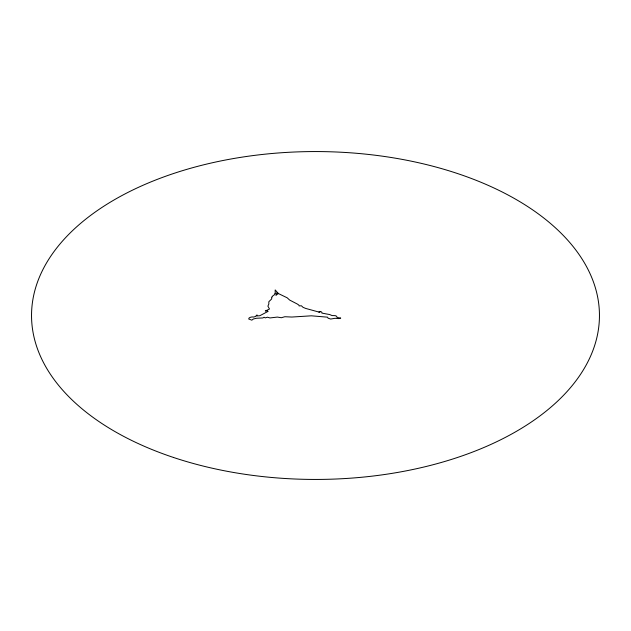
<?xml version="1.0" encoding="UTF-8"?>
<svg xmlns="http://www.w3.org/2000/svg" width="631" height="631" viewBox="0 0 631 631"><rect width="100%" height="100%" fill="white"/><g stroke="black" fill="none" stroke-linecap="round" stroke-linejoin="round"><path stroke-width="0.95" d="M318.805 312.029L319.933 312.329L319.641 311.611L320.903 311.572L321.944 312.424L321.897 313.102L329.776 314.577L332.032 315.571L335.258 315.642L336.717 316.312L336.851 317.227L338.989 317.874C342.728 317.669 339.659 318.939 337.593 318.505L335.061 318.292L330.691 319.057L328.057 318.182L327.607 317.18L311.359 315.815L291.83 317.046L284.841 316.73L281.316 317.732L277.38 317.077L269.95 317.945L267.449 317.204L265.296 317.89L264.121 317.227L262.882 317.945L256.501 318.245L253.331 319.01L251.84 320.169L248.701 318.986C248.543 317.346 252.14 316.636 253.559 317.054L255.476 316.517L256.628 315.177L257.196 315.058L256.643 315.957L259.783 315.745L268.143 311.351L267.173 310.791L265.32 311.02L269.508 309.001L267.891 306.185L268.838 304.016L268.83 301.744L271.732 298.881L271.575 297.012L272.395 296.972L272.71 295.939L274.382 294.811L274.477 293.786L275.219 293.66L275.179 289.929L278.397 293.557L287.176 297.793L289.661 300.072L297.39 304.079L299.015 305.215L299.094 305.901L301.413 305.783L303.038 307.336L305.704 308.433L318.805 312.029M276.331 294.354L275.857 295.237L278.397 293.557L277.064 292.816L276.118 293.36L276.331 294.354M173.525 457.475A283.95 163.934 0 0 0 599.45 315.5A283.95 163.934 0 0 0 173.525 173.525A283.95 163.934 0 0 0 173.525 457.475"/></g></svg>
